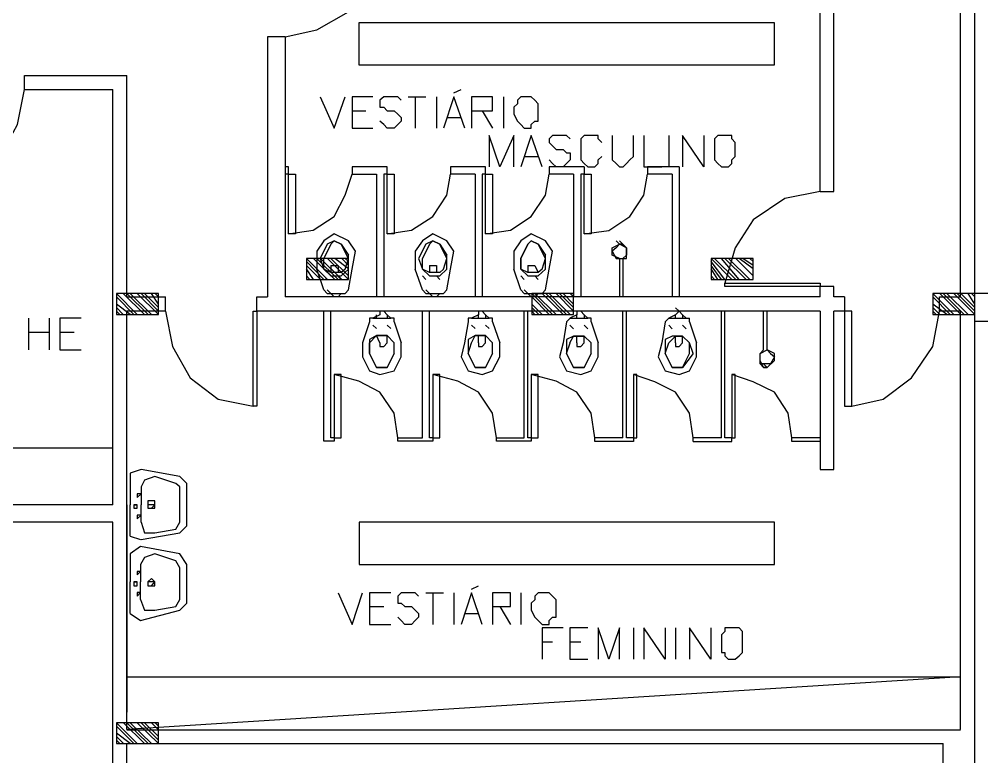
# Model space of a CAD drawing. Header units: millimetres. Extents: x -369 to -70, y -1414 to -1185.
# Drawn here: x -223.84 to -214.58, y -1307.91 to -1300.82 of the extents above; entities that cross this region are included whole.
import ezdxf

# ---------------------------------------------------------------- set-up
doc = ezdxf.new("R2010")
doc.units = ezdxf.units.MM
doc.header["$MEASUREMENT"] = 0
for name, color, linetype in [('10', 10, 'Continuous'), ('12', 12, 'Continuous'), ('2', 2, 'Continuous'), ('4', 4, 'Continuous'), ('50', 50, 'Continuous'), ('8', 8, 'Continuous')]:
    doc.layers.add(name, color=color, linetype=linetype)

msp = doc.modelspace()

# ---------------------------------------------------------------- linework, layer by layer
at = {"layer": '10'}
for points in [[(-216.1354, -1302.4729), (-216.1354, -1299.4956)], [(-216.0035, -1302.4729), (-216.0035, -1299.4956)], [(-214.9885, -1303.4879), (-214.7846, -1303.4879), (-214.7846, -1303.4879), (-214.7846, -1299.4956), (-214.7846, -1299.4956), (-214.9885, -1299.4956)], [(-214.6488, -1307.784), (-214.6488, -1299.4956)], [(-221.4506, -1300.9862), (-221.4506, -1303.4879)], [(-221.2787, -1300.9862), (-221.4506, -1300.9862)], [(-221.2787, -1300.9862), (-221.2787, -1303.4879)], [(-223.7845, -1301.3579), (-222.8014, -1301.3579)], [(-223.7845, -1301.4937), (-223.7845, -1301.3579)], [(-222.8014, -1303.4879), (-222.8014, -1301.3579)], [(-223.7845, -1301.4937), (-222.9372, -1301.4937)], [(-222.9372, -1305.4861), (-222.9372, -1301.4937)], [(-216.1354, -1302.4729), (-216.0035, -1302.4729)], [(-216.1354, -1303.4879), (-216.1354, -1303.388)], [(-216.0035, -1303.388), (-216.1354, -1303.388)], [(-216.0035, -1303.4879), (-216.0035, -1303.388)], [(-213.1581, -1303.456), (-214.9525, -1303.456)], [(-213.1581, -1303.456), (-213.1581, -1303.7237), (-213.1581, -1303.7237), (-214.6488, -1303.7237)], [(-222.8014, -1303.4879), (-222.4297, -1303.4879)], [(-222.4297, -1303.6238), (-222.4297, -1303.4879)], [(-221.4506, -1303.6238), (-221.5505, -1303.6238), (-221.5505, -1303.4879), (-221.5505, -1303.4879), (-221.4506, -1303.4879)], [(-216.1354, -1303.4879), (-221.2787, -1303.4879)], [(-215.8996, -1303.4879), (-216.0035, -1303.4879)], [(-215.8996, -1303.4879), (-215.8996, -1303.6238)], [(-214.9885, -1303.6238), (-214.9885, -1303.4879)], [(-222.8014, -1307.6481), (-222.8014, -1303.6238)], [(-222.4297, -1303.6238), (-222.8014, -1303.6238)], [(-216.1354, -1303.6238), (-221.5505, -1303.6238)], [(-216.1354, -1303.6238), (-216.1354, -1305.1464), (-216.1354, -1305.1464), (-216.0035, -1305.1464)], [(-215.8996, -1303.6238), (-216.0035, -1303.6238)], [(-216.0035, -1305.1464), (-216.0035, -1303.6238)], [(-214.7846, -1303.6238), (-214.9885, -1303.6238)], [(-214.7846, -1307.6481), (-214.7846, -1303.6238)], [(-222.9372, -1305.654), (-225.9505, -1305.654), (-225.9505, -1305.654), (-225.9505, -1303.6598)], [(-214.6488, -1306.1615), (-214.6488, -1303.7237)], [(-222.9372, -1305.4861), (-225.7786, -1305.4861)], [(-222.8014, -1305.4861), (-222.8014, -1307.4803)], [(-222.9372, -1310.6294), (-222.9372, -1305.654)], [(-222.8014, -1307.6521), (-214.7846, -1307.6521)], [(-214.6488, -1308.2596), (-214.6488, -1307.6521)], [(-226.0504, -1313.9424), (-222.8014, -1313.9424), (-222.8014, -1307.784)], [(-222.8014, -1307.784), (-214.9525, -1307.784)], [(-214.9525, -1308.6992), (-214.9525, -1307.784)]]:
    msp.add_lwpolyline(points, dxfattribs=at)
at = {"layer": '12'}
for points in [[(-220.8711, -1303.3201), (-221.0749, -1303.1163)], [(-220.6713, -1303.3201), (-220.6713, -1303.1163), (-221.0749, -1303.1163), (-221.0749, -1303.3201), (-220.6713, -1303.3201)], [(-220.9071, -1303.3201), (-221.0749, -1303.1482)], [(-220.939, -1303.3201), (-221.0749, -1303.1842)], [(-220.8032, -1303.3201), (-221.007, -1303.1163)], [(-220.7712, -1303.3201), (-220.975, -1303.1163)], [(-220.7352, -1303.3201), (-220.939, -1303.1163)], [(-220.6713, -1303.3201), (-220.8711, -1303.1163)], [(-220.6713, -1303.2841), (-220.8391, -1303.1163)], [(-220.6713, -1303.2162), (-220.8032, -1303.1163)], [(-220.6713, -1303.1842), (-220.7352, -1303.1163)], [(-220.6713, -1303.1482), (-220.7033, -1303.1163)], [(-216.9826, -1303.3201), (-217.1825, -1303.1163)], [(-216.7788, -1303.3201), (-216.7788, -1303.1163), (-217.1825, -1303.1163), (-217.1825, -1303.3201), (-216.7788, -1303.3201)], [(-217.0506, -1303.3201), (-217.1825, -1303.1482)], [(-217.0826, -1303.3201), (-217.1825, -1303.1842)], [(-216.9467, -1303.3201), (-217.1505, -1303.1163)], [(-216.9147, -1303.3201), (-217.0826, -1303.1163)], [(-216.8468, -1303.3201), (-217.0506, -1303.1163)], [(-216.8108, -1303.3201), (-217.0146, -1303.1163)], [(-216.7788, -1303.2841), (-216.9467, -1303.1163)], [(-216.7788, -1303.2162), (-216.9147, -1303.1163)], [(-216.7788, -1303.1842), (-216.8787, -1303.1163)], [(-216.7788, -1303.1482), (-216.8108, -1303.1163)], [(-221.007, -1303.3201), (-221.0749, -1303.2162)], [(-217.1185, -1303.3201), (-217.1825, -1303.2162)], [(-221.043, -1303.3201), (-221.0749, -1303.2841)], [(-217.1505, -1303.3201), (-217.1825, -1303.2841)], [(-222.7014, -1303.6558), (-222.9013, -1303.456)], [(-222.4976, -1303.6558), (-222.4976, -1303.456), (-222.9013, -1303.456), (-222.9013, -1303.6558), (-222.4976, -1303.6558)], [(-222.6335, -1303.6558), (-222.8373, -1303.456)], [(-222.5975, -1303.6558), (-222.8014, -1303.456)], [(-222.5656, -1303.6558), (-222.7694, -1303.456)], [(-222.4976, -1303.6558), (-222.7014, -1303.456)], [(-222.4976, -1303.6238), (-222.6655, -1303.456)], [(-222.4976, -1303.5878), (-222.6335, -1303.456)], [(-222.4976, -1303.5559), (-222.5656, -1303.456)], [(-222.4976, -1303.4879), (-222.5296, -1303.456)], [(-218.7091, -1303.6558), (-218.9089, -1303.456)], [(-218.5053, -1303.6558), (-218.5053, -1303.456), (-218.9089, -1303.456), (-218.9089, -1303.6558), (-218.5053, -1303.6558)], [(-218.6731, -1303.6558), (-218.8769, -1303.456)], [(-218.6052, -1303.6558), (-218.809, -1303.456)], [(-218.5732, -1303.6558), (-218.773, -1303.456)], [(-218.5372, -1303.6558), (-218.741, -1303.456)], [(-218.5053, -1303.6238), (-218.6731, -1303.456)], [(-218.5053, -1303.5878), (-218.6411, -1303.456)], [(-218.5053, -1303.5559), (-218.6052, -1303.456)], [(-218.5053, -1303.4879), (-218.5372, -1303.456)], [(-214.8486, -1303.6558), (-215.0524, -1303.456)], [(-214.6488, -1303.6558), (-214.6488, -1303.456), (-215.0524, -1303.456), (-215.0524, -1303.6558), (-214.6488, -1303.6558)], [(-214.7806, -1303.6558), (-214.9845, -1303.456)], [(-214.7487, -1303.6558), (-214.9525, -1303.456)], [(-214.7127, -1303.6558), (-214.9165, -1303.456)], [(-214.6488, -1303.6558), (-214.8486, -1303.456)], [(-214.6488, -1303.6238), (-214.8166, -1303.456)], [(-214.6488, -1303.5878), (-214.7806, -1303.456)], [(-214.6488, -1303.5559), (-214.7127, -1303.456)], [(-214.6488, -1303.4879), (-214.6807, -1303.456)], [(-222.7334, -1303.6558), (-222.9013, -1303.4879)], [(-222.7694, -1303.6558), (-222.9013, -1303.5559)], [(-218.741, -1303.6558), (-218.9089, -1303.4879)], [(-218.809, -1303.6558), (-218.9089, -1303.5559)], [(-214.8846, -1303.6558), (-215.0524, -1303.4879)], [(-214.9165, -1303.6558), (-215.0524, -1303.5559)], [(-222.8373, -1303.6558), (-222.9013, -1303.5878)], [(-222.8693, -1303.6558), (-222.9013, -1303.6238)], [(-218.841, -1303.6558), (-218.9089, -1303.5878)], [(-218.8769, -1303.6558), (-218.9089, -1303.6238)], [(-214.9845, -1303.6558), (-215.0524, -1303.5878)], [(-215.0204, -1303.6558), (-215.0524, -1303.6238)], [(-222.7014, -1307.784), (-222.9013, -1307.5842)], [(-222.4976, -1307.784), (-222.4976, -1307.5842), (-222.9013, -1307.5842), (-222.9013, -1307.784), (-222.4976, -1307.784)], [(-222.7334, -1307.784), (-222.9013, -1307.6162)], [(-222.6335, -1307.784), (-222.8333, -1307.5842)], [(-222.5975, -1307.784), (-222.8014, -1307.5842)], [(-222.5656, -1307.784), (-222.7694, -1307.5842)], [(-222.4976, -1307.784), (-222.7014, -1307.5842)], [(-222.4976, -1307.7521), (-222.6655, -1307.5842)], [(-222.4976, -1307.7161), (-222.6335, -1307.5842)], [(-222.4976, -1307.6521), (-222.5656, -1307.5842)], [(-222.4976, -1307.6162), (-222.5296, -1307.5842)], [(-222.7694, -1307.784), (-222.9013, -1307.6841)], [(-222.8333, -1307.784), (-222.9013, -1307.7161)], [(-222.8693, -1307.784), (-222.9013, -1307.7521)]]:
    msp.add_lwpolyline(points, dxfattribs=at)
at = {"layer": '2'}
for points in [[(-221.2787, -1300.9862), (-220.975, -1300.9183), (-220.6713, -1300.7464), (-220.4675, -1300.4787), (-220.3995, -1300.139)], [(-224.6317, -1302.4049), (-224.324, -1302.305), (-224.0202, -1302.1372), (-223.8524, -1301.8294), (-223.7845, -1301.4937)], [(-216.1354, -1302.4729), (-216.4751, -1302.5408), (-216.7788, -1302.7446), (-216.9507, -1303.0164), (-217.0506, -1303.356)], [(-222.4297, -1303.6238), (-222.3618, -1303.9635), (-222.1939, -1304.2672), (-221.9222, -1304.471), (-221.5865, -1304.539)], [(-215.8317, -1304.539), (-215.528, -1304.471), (-215.2562, -1304.2672), (-215.0524, -1303.9635), (-214.9885, -1303.6238)]]:
    msp.add_lwpolyline(points, dxfattribs=at)
at = {"layer": '4'}
for points in [[(-216.575, -1300.8503), (-220.5714, -1300.8503), (-220.5714, -1301.254), (-216.575, -1301.254), (-216.575, -1300.8503)], [(-221.2468, -1302.2371), (-221.2787, -1302.2371)], [(-221.2468, -1302.305), (-221.2468, -1302.2371)], [(-220.2996, -1302.2371), (-220.6353, -1302.2371)], [(-220.6353, -1302.2371), (-220.6353, -1302.305), (-220.6353, -1302.305), (-220.3995, -1302.305)], [(-220.2996, -1302.2371), (-220.3995, -1302.2371)], [(-220.2996, -1302.305), (-220.2996, -1302.2371)], [(-219.6882, -1302.2371), (-219.6882, -1302.305)], [(-219.3525, -1302.2371), (-219.6882, -1302.2371)], [(-219.3525, -1302.305), (-219.3525, -1302.2371)], [(-218.4053, -1302.2371), (-218.741, -1302.2371)], [(-218.741, -1302.2371), (-218.741, -1302.305)], [(-218.4053, -1302.2371), (-218.4053, -1302.305), (-218.4053, -1302.305), (-218.4373, -1302.305)], [(-217.7939, -1302.2371), (-217.7939, -1302.305)], [(-217.4902, -1302.2371), (-217.7939, -1302.2371)], [(-217.4902, -1302.2371), (-217.4902, -1303.4879)], [(-221.2468, -1302.305), (-221.2787, -1302.305)], [(-221.2468, -1302.8805), (-221.011, -1302.8445), (-220.8072, -1302.7126), (-220.7033, -1302.5088), (-220.6353, -1302.305)], [(-221.1788, -1302.8805), (-221.2468, -1302.8805), (-221.2468, -1302.305), (-221.1788, -1302.305), (-221.1788, -1302.8805)], [(-220.3995, -1302.305), (-220.3995, -1303.4879)], [(-220.3316, -1302.305), (-220.3316, -1303.4879)], [(-220.2996, -1302.305), (-220.3316, -1302.305)], [(-220.2996, -1302.8805), (-220.0638, -1302.8445), (-219.86, -1302.7126), (-219.7242, -1302.5088), (-219.6882, -1302.305)], [(-220.2317, -1302.8805), (-220.2996, -1302.8805), (-220.2996, -1302.305), (-220.2317, -1302.305), (-220.2317, -1302.8805)], [(-219.4524, -1302.305), (-219.6882, -1302.305)], [(-219.4524, -1302.305), (-219.4524, -1303.4879)], [(-219.3845, -1302.305), (-219.3845, -1303.4879)], [(-219.3525, -1302.305), (-219.3845, -1302.305)], [(-219.2846, -1302.8805), (-219.3525, -1302.8805), (-219.3525, -1302.305), (-219.2846, -1302.305), (-219.2846, -1302.8805)], [(-219.3525, -1302.8805), (-219.1127, -1302.8445), (-218.9129, -1302.7126), (-218.777, -1302.5088), (-218.741, -1302.305)], [(-218.5053, -1302.305), (-218.741, -1302.305)], [(-218.5053, -1302.305), (-218.5053, -1303.4879)], [(-218.4373, -1302.305), (-218.4373, -1303.4879)], [(-218.4053, -1302.8805), (-218.1656, -1302.8485), (-217.9657, -1302.7126), (-217.8299, -1302.5088), (-217.7939, -1302.305)], [(-218.3374, -1302.8805), (-218.4053, -1302.8805), (-218.4053, -1302.305), (-218.3374, -1302.305), (-218.3374, -1302.8805)], [(-217.5581, -1302.305), (-217.7939, -1302.305)], [(-217.5581, -1302.305), (-217.5581, -1303.4879)], [(-220.6713, -1302.9484), (-220.8072, -1302.8805), (-220.9071, -1302.9484)], [(-219.7242, -1302.9484), (-219.86, -1302.8805), (-219.9599, -1302.9484)], [(-218.777, -1302.9484), (-218.9129, -1302.8805), (-219.0128, -1302.9484)], [(-220.9071, -1302.9484), (-220.975, -1303.0483), (-220.975, -1303.2202)], [(-220.8751, -1302.9804), (-220.943, -1303.1163)], [(-220.8391, -1302.9804), (-220.9071, -1303.1163)], [(-220.8391, -1302.9804), (-220.8072, -1302.9484), (-220.7392, -1302.9804), (-220.7392, -1302.9804), (-220.8072, -1302.9484), (-220.8751, -1302.9804)], [(-220.6713, -1303.1163), (-220.7392, -1302.9804), (-220.7392, -1302.9804), (-220.6713, -1303.0843)], [(-220.6353, -1303.2202), (-220.6034, -1303.0483), (-220.6713, -1302.9484)], [(-219.9599, -1302.9484), (-220.0279, -1303.0483), (-220.0279, -1303.2202)], [(-219.928, -1302.9804), (-219.9959, -1303.1163)], [(-219.892, -1302.9804), (-219.9599, -1303.1163)], [(-219.892, -1302.9804), (-219.86, -1302.9484), (-219.7921, -1302.9804), (-219.7921, -1302.9804), (-219.86, -1302.9484), (-219.928, -1302.9804)], [(-219.7242, -1303.1163), (-219.7921, -1302.9804), (-219.7921, -1302.9804), (-219.7242, -1303.0843)], [(-219.6882, -1303.2202), (-219.6562, -1303.0483), (-219.7242, -1302.9484)], [(-219.0128, -1302.9484), (-219.0807, -1303.0483), (-219.0807, -1303.2202)], [(-218.9449, -1302.9804), (-219.0128, -1303.1163), (-219.0128, -1303.1163), (-218.9449, -1302.9804)], [(-218.845, -1302.9804), (-218.9129, -1302.9484), (-218.9449, -1302.9804), (-218.9449, -1302.9804), (-218.9129, -1302.9484), (-218.845, -1302.9804)], [(-218.777, -1303.1163), (-218.845, -1302.9804), (-218.845, -1302.9804), (-218.777, -1303.0843)], [(-218.741, -1303.2202), (-218.7091, -1303.0483), (-218.777, -1302.9484)], [(-218.1336, -1303.0483), (-218.0976, -1303.1163), (-218.0657, -1303.1163), (-217.9977, -1303.1163), (-217.9977, -1303.0483), (-217.9977, -1303.0164), (-218.0657, -1302.9804), (-218.0976, -1303.0164), (-218.1336, -1303.0483)], [(-218.0657, -1303.1163), (-218.1336, -1303.0843), (-218.1336, -1303.0164), (-218.0657, -1302.9804), (-218.0657, -1302.9804), (-218.0657, -1302.9804), (-218.0657, -1302.9804), (-218.0657, -1302.9804), (-218.0337, -1302.9804), (-218.0337, -1302.9804), (-218.0337, -1302.9804), (-218.0337, -1302.9804), (-218.0657, -1302.9804)], [(-218.0657, -1302.9804), (-218.0976, -1302.9484)], [(-218.0337, -1302.9804), (-218.0657, -1302.9484)], [(-218.0337, -1302.9804), (-217.9977, -1303.0164), (-217.9977, -1303.0843), (-218.0337, -1303.1163), (-218.0337, -1303.1163), (-218.0337, -1303.4879), (-218.0337, -1303.4879), (-218.0657, -1303.4879)], [(-220.6713, -1303.2202), (-220.6713, -1303.0843)], [(-219.7242, -1303.2202), (-219.7242, -1303.0843)], [(-218.777, -1303.2202), (-218.777, -1303.0843)], [(-220.943, -1303.1163), (-220.9071, -1303.2202), (-220.9071, -1303.2202), (-220.9071, -1303.1163)], [(-220.8391, -1303.1842), (-220.8391, -1303.2521)], [(-220.8391, -1303.1842), (-220.8072, -1303.1842), (-220.7712, -1303.1842), (-220.7712, -1303.1842), (-220.7712, -1303.1842), (-220.7712, -1303.2521), (-220.7712, -1303.2521), (-220.8391, -1303.2521)], [(-220.7033, -1303.2202), (-220.6713, -1303.1163)], [(-219.9959, -1303.1163), (-219.9599, -1303.2202), (-219.9599, -1303.2202), (-219.9599, -1303.1163)], [(-219.892, -1303.1842), (-219.892, -1303.2521)], [(-219.892, -1303.1842), (-219.86, -1303.1842), (-219.8241, -1303.1842), (-219.8241, -1303.1842), (-219.8241, -1303.1842), (-219.8241, -1303.2521), (-219.8241, -1303.2521), (-219.892, -1303.2521)], [(-219.7561, -1303.2202), (-219.7242, -1303.1163)], [(-219.0128, -1303.1163), (-219.0128, -1303.2202), (-219.0128, -1303.2202), (-219.0128, -1303.1163)], [(-218.9449, -1303.1842), (-218.9449, -1303.2521)], [(-218.9449, -1303.1842), (-218.9129, -1303.1842), (-218.8769, -1303.1842), (-218.8769, -1303.1842), (-218.8769, -1303.1842), (-218.845, -1303.2521), (-218.845, -1303.2521), (-218.9449, -1303.2521)], [(-218.809, -1303.2202), (-218.777, -1303.1163)], [(-218.0657, -1303.1163), (-218.0657, -1303.4879)], [(-220.9071, -1303.42), (-220.975, -1303.2202)], [(-220.7033, -1303.2202), (-220.7392, -1303.2521), (-220.8391, -1303.2521), (-220.9071, -1303.2202), (-220.9071, -1303.2202), (-220.8391, -1303.2841), (-220.7392, -1303.2841), (-220.6713, -1303.2202)], [(-220.6713, -1303.42), (-220.6353, -1303.2202)], [(-219.9599, -1303.42), (-220.0279, -1303.2202)], [(-219.7561, -1303.2202), (-219.7921, -1303.2521), (-219.892, -1303.2521), (-219.9599, -1303.2202), (-219.9599, -1303.2202), (-219.892, -1303.2841), (-219.7921, -1303.2841), (-219.7242, -1303.2202)], [(-219.7242, -1303.42), (-219.6882, -1303.2202)], [(-219.0128, -1303.42), (-219.0807, -1303.2202)], [(-218.809, -1303.2202), (-218.845, -1303.2521), (-218.9449, -1303.2521), (-219.0128, -1303.2202), (-219.0128, -1303.2202), (-218.9449, -1303.2841), (-218.845, -1303.2841), (-218.777, -1303.2202)], [(-218.777, -1303.42), (-218.741, -1303.2202)], [(-220.8751, -1303.3201), (-220.9071, -1303.2841)], [(-220.7392, -1303.3201), (-220.7712, -1303.2841)], [(-219.928, -1303.3201), (-219.9599, -1303.2841)], [(-219.7921, -1303.3201), (-219.8241, -1303.2841)], [(-218.9808, -1303.3201), (-219.0128, -1303.2841)], [(-218.845, -1303.3201), (-218.8769, -1303.2841)], [(-220.9071, -1303.42), (-220.9071, -1303.42), (-220.8751, -1303.456)], [(-220.8391, -1303.456), (-220.8751, -1303.42)], [(-220.8751, -1303.456), (-220.8391, -1303.456), (-220.8391, -1303.456), (-220.8072, -1303.4879)], [(-220.8751, -1303.456), (-220.7033, -1303.456)], [(-220.7712, -1303.4879), (-220.7712, -1303.4879), (-220.7392, -1303.456)], [(-220.7392, -1303.456), (-220.7392, -1303.456), (-220.7392, -1303.456), (-220.7033, -1303.456)], [(-220.7033, -1303.456), (-220.6713, -1303.42)], [(-219.9599, -1303.42), (-219.9599, -1303.42), (-219.928, -1303.456)], [(-219.892, -1303.456), (-219.928, -1303.42)], [(-219.928, -1303.456), (-219.892, -1303.456), (-219.892, -1303.456), (-219.86, -1303.4879)], [(-219.928, -1303.456), (-219.7561, -1303.456)], [(-219.8241, -1303.4879), (-219.8241, -1303.4879), (-219.7921, -1303.456)], [(-219.7921, -1303.456), (-219.7921, -1303.456), (-219.7921, -1303.456), (-219.7561, -1303.456)], [(-219.7561, -1303.456), (-219.7242, -1303.42)], [(-219.0128, -1303.42), (-219.0128, -1303.42), (-218.9808, -1303.456)], [(-218.9449, -1303.456), (-218.9808, -1303.42)], [(-218.9808, -1303.456), (-218.9449, -1303.456), (-218.9449, -1303.456), (-218.9129, -1303.4879)], [(-218.9808, -1303.456), (-218.809, -1303.456)], [(-218.8769, -1303.4879), (-218.8769, -1303.4879), (-218.845, -1303.456)], [(-218.845, -1303.456), (-218.845, -1303.456), (-218.845, -1303.456), (-218.809, -1303.456)], [(-218.809, -1303.456), (-218.777, -1303.42)], [(-220.7712, -1303.4879), (-220.8072, -1303.4879)], [(-219.8241, -1303.4879), (-219.86, -1303.4879)], [(-218.8769, -1303.4879), (-218.9129, -1303.4879)], [(-220.9071, -1304.8747), (-220.9071, -1303.6238)], [(-220.8391, -1304.8427), (-220.8391, -1303.6238)], [(-220.3676, -1303.6238), (-220.3676, -1303.6598), (-220.4355, -1303.6917)], [(-220.3316, -1303.6238), (-220.3676, -1303.6238)], [(-220.2996, -1303.6598), (-220.2996, -1303.6598), (-220.3316, -1303.6238)], [(-219.9599, -1304.8427), (-219.9599, -1303.6238)], [(-219.892, -1304.8427), (-219.892, -1303.6238)], [(-219.4204, -1303.6238), (-219.4204, -1303.6598), (-219.4884, -1303.6917)], [(-219.3845, -1303.6238), (-219.4204, -1303.6238)], [(-219.3525, -1303.6598), (-219.3525, -1303.6598), (-219.3845, -1303.6238)], [(-218.9808, -1304.8427), (-218.9808, -1303.6238)], [(-218.9449, -1304.8427), (-218.9449, -1303.6238)], [(-218.4733, -1303.6238), (-218.4733, -1303.6598), (-218.5412, -1303.6917)], [(-218.4373, -1303.6238), (-218.4733, -1303.6238)], [(-218.4053, -1303.6598), (-218.4053, -1303.6598), (-218.4373, -1303.6238)], [(-218.0337, -1304.8427), (-218.0337, -1303.6238)], [(-217.9977, -1304.8427), (-217.9977, -1303.6238)], [(-217.4582, -1303.6598), (-217.4582, -1303.6598), (-217.4902, -1303.6238), (-217.5261, -1303.6598), (-217.5901, -1303.6917)], [(-217.4902, -1303.6238), (-217.5261, -1303.5918)], [(-217.0826, -1304.8427), (-217.0826, -1303.6238)], [(-217.0506, -1304.8427), (-217.0506, -1303.6238)], [(-216.6789, -1303.9955), (-216.6789, -1303.6238)], [(-216.643, -1304.1673), (-216.575, -1304.0994), (-216.575, -1304.0314), (-216.643, -1303.9955), (-216.643, -1303.9955), (-216.643, -1303.6238), (-216.643, -1303.6238), (-216.6789, -1303.6238)], [(-220.4675, -1303.7277), (-220.5354, -1303.9275)], [(-220.4355, -1303.6917), (-220.4675, -1303.6917), (-220.4675, -1303.7277)], [(-220.4355, -1303.6917), (-220.2637, -1303.6917)], [(-220.3995, -1303.6917), (-220.3995, -1303.6598)], [(-220.2637, -1303.6917), (-220.2996, -1303.6598), (-220.2996, -1303.6598), (-220.2996, -1303.6917)], [(-220.2317, -1303.7277), (-220.2317, -1303.6917), (-220.2637, -1303.6917)], [(-220.2317, -1303.7277), (-220.1638, -1303.9275)], [(-219.5203, -1303.7277), (-219.5563, -1303.9275)], [(-219.4884, -1303.6917), (-219.5203, -1303.6917), (-219.5203, -1303.7277)], [(-219.4884, -1303.6917), (-219.3165, -1303.6917)], [(-219.4204, -1303.6917), (-219.4204, -1303.6598)], [(-219.3165, -1303.6917), (-219.3525, -1303.6598), (-219.3525, -1303.6598), (-219.3525, -1303.6917)], [(-219.2846, -1303.7277), (-219.2846, -1303.6917), (-219.3165, -1303.6917)], [(-219.2846, -1303.7277), (-219.2166, -1303.9275)], [(-218.5732, -1303.7277), (-218.6052, -1303.9275), (-218.6411, -1304.0634), (-218.5732, -1304.1993)], [(-218.5372, -1303.6917), (-218.5372, -1303.6917), (-218.5732, -1303.7277)], [(-218.5412, -1303.6917), (-218.3694, -1303.6917)], [(-218.4733, -1303.6917), (-218.4733, -1303.6598)], [(-218.3694, -1303.6917), (-218.4053, -1303.6598), (-218.4053, -1303.6598), (-218.4053, -1303.6917)], [(-218.3374, -1303.7277), (-218.3374, -1303.6917), (-218.3694, -1303.6917)], [(-218.3374, -1303.7277), (-218.2695, -1303.9275)], [(-217.6261, -1303.7277), (-217.658, -1303.9275)], [(-217.5901, -1303.6917), (-217.5901, -1303.6917), (-217.6261, -1303.7277)], [(-217.5901, -1303.6917), (-217.3903, -1303.6917)], [(-217.5261, -1303.6917), (-217.5261, -1303.6598)], [(-217.4222, -1303.6917), (-217.4582, -1303.6598), (-217.4582, -1303.6598), (-217.4582, -1303.6917)], [(-217.3903, -1303.7277), (-217.3903, -1303.6917)], [(-217.3903, -1303.7277), (-217.3223, -1303.9275)], [(-220.3995, -1303.7917), (-220.4355, -1303.7597)], [(-220.2637, -1303.7917), (-220.2996, -1303.7597)], [(-219.4524, -1303.7917), (-219.4884, -1303.7597)], [(-219.3165, -1303.7917), (-219.3525, -1303.7597)], [(-218.5053, -1303.7956), (-218.5412, -1303.7597)], [(-218.3694, -1303.7956), (-218.4053, -1303.7597)], [(-217.5581, -1303.7956), (-217.5901, -1303.7597)], [(-217.4222, -1303.7956), (-217.4582, -1303.7597)], [(-220.4675, -1303.9275), (-220.3995, -1303.8596), (-220.2996, -1303.8596), (-220.2317, -1303.9275), (-220.2317, -1303.9275), (-220.2996, -1303.8596), (-220.3995, -1303.8596), (-220.4675, -1303.8956)], [(-220.4675, -1303.8956), (-220.4675, -1304.0314), (-220.4675, -1304.0314), (-220.4675, -1303.9275)], [(-220.3676, -1303.9275), (-220.3995, -1303.8596)], [(-220.3676, -1303.9275), (-220.3676, -1303.9635), (-220.3316, -1303.9635), (-220.2996, -1303.9275), (-220.2996, -1303.9275), (-220.2996, -1303.8596), (-220.2996, -1303.8596), (-220.3995, -1303.8596)], [(-219.4884, -1303.9275), (-219.4524, -1303.8596), (-219.3525, -1303.8596), (-219.2846, -1303.9275), (-219.2846, -1303.9275), (-219.3525, -1303.8596), (-219.4524, -1303.8596), (-219.5203, -1303.8956)], [(-219.5203, -1303.8956), (-219.5203, -1304.0314), (-219.5203, -1304.0314), (-219.4884, -1303.9275)], [(-219.4204, -1303.9275), (-219.4204, -1303.8596)], [(-219.4204, -1303.9275), (-219.4204, -1303.9635), (-219.3845, -1303.9635), (-219.3525, -1303.9275), (-219.3525, -1303.9275), (-219.3525, -1303.8596), (-219.3525, -1303.8596), (-219.4204, -1303.8596)], [(-218.5412, -1303.9275), (-218.5053, -1303.8636), (-218.4053, -1303.8636), (-218.3374, -1303.9275), (-218.3374, -1303.9275), (-218.4053, -1303.8636), (-218.5053, -1303.8636), (-218.5732, -1303.8956)], [(-218.5732, -1303.8956), (-218.5732, -1304.0314), (-218.5732, -1304.0314), (-218.5372, -1303.9275)], [(-218.4733, -1303.9275), (-218.4733, -1303.8636)], [(-218.4733, -1303.9275), (-218.4733, -1303.9635), (-218.4373, -1303.9635), (-218.4053, -1303.9275), (-218.4053, -1303.9275), (-218.4053, -1303.8636), (-218.4053, -1303.8636), (-218.4733, -1303.8636)], [(-217.5901, -1303.9275), (-217.5261, -1303.8636), (-217.4582, -1303.8636), (-217.3903, -1303.9275), (-217.3903, -1303.9275), (-217.4582, -1303.8636), (-217.5581, -1303.8636), (-217.6261, -1303.8956)], [(-217.6261, -1303.8956), (-217.6261, -1304.0314), (-217.6261, -1304.0314), (-217.5901, -1303.9275)], [(-217.5261, -1303.9275), (-217.5261, -1303.8636)], [(-217.5261, -1303.9275), (-217.5261, -1303.9635), (-217.4902, -1303.9635), (-217.4582, -1303.9275), (-217.4582, -1303.9275), (-217.4582, -1303.8636), (-217.4582, -1303.8636), (-217.5261, -1303.8636)], [(-220.5354, -1303.9275), (-220.5354, -1304.0634), (-220.4675, -1304.1993)], [(-220.2317, -1304.1993), (-220.1638, -1304.0634), (-220.1638, -1303.9275)], [(-220.2317, -1304.0314), (-220.2317, -1303.9275)], [(-220.2317, -1304.0314), (-220.2317, -1303.9275)], [(-219.5563, -1303.9275), (-219.5883, -1304.0634), (-219.5203, -1304.1993)], [(-219.2846, -1304.1993), (-219.2166, -1304.0634), (-219.2166, -1303.9275)], [(-219.2846, -1304.0314), (-219.2846, -1303.9275)], [(-219.2846, -1304.0314), (-219.2846, -1303.9275)], [(-218.3374, -1304.1993), (-218.2695, -1304.0634), (-218.2695, -1303.9275)], [(-218.3374, -1304.0314), (-218.3374, -1303.9275)], [(-218.3374, -1304.0314), (-218.3374, -1303.9275)], [(-217.658, -1303.9275), (-217.694, -1304.0634), (-217.6261, -1304.1993)], [(-217.3903, -1304.1993), (-217.3223, -1304.0634), (-217.3223, -1303.9275)], [(-217.3903, -1304.0314), (-217.3903, -1303.9275)], [(-217.3543, -1304.0314), (-217.3903, -1303.9275)], [(-216.7109, -1304.0634), (-216.7109, -1304.0314), (-216.643, -1303.9955), (-216.611, -1304.0314), (-216.575, -1304.0634), (-216.611, -1304.1313), (-216.643, -1304.1313), (-216.7109, -1304.1313), (-216.7109, -1304.0634)], [(-216.6789, -1304.1673), (-216.643, -1304.1673), (-216.643, -1304.1673), (-216.643, -1304.1673), (-216.643, -1304.1673), (-216.643, -1304.1673), (-216.643, -1304.1673), (-216.6789, -1304.1673), (-216.6789, -1304.1673), (-216.6789, -1304.1673), (-216.6789, -1304.1673), (-216.7109, -1304.0994), (-216.7109, -1304.0314), (-216.6789, -1303.9955)], [(-220.4675, -1304.0314), (-220.3995, -1304.1673), (-220.3995, -1304.1673), (-220.4675, -1304.0314)], [(-220.2996, -1304.1673), (-220.2317, -1304.0314), (-220.2317, -1304.0314), (-220.2996, -1304.1673)], [(-219.5203, -1304.0314), (-219.4524, -1304.1673), (-219.4524, -1304.1673), (-219.5203, -1304.0314)], [(-219.3525, -1304.1673), (-219.2846, -1304.0314), (-219.2846, -1304.0314), (-219.3525, -1304.1673)], [(-218.5732, -1304.0314), (-218.5053, -1304.1673), (-218.5053, -1304.1673), (-218.5732, -1304.0314)], [(-218.4053, -1304.1673), (-218.3374, -1304.0314), (-218.3374, -1304.0314), (-218.4053, -1304.1673)], [(-217.6261, -1304.0314), (-217.5581, -1304.1673), (-217.5581, -1304.1673), (-217.6261, -1304.0314)], [(-217.3543, -1304.0314), (-217.4582, -1304.1673), (-217.4582, -1304.1673), (-217.3903, -1304.0314)], [(-220.4675, -1304.1993), (-220.3676, -1304.2352), (-220.2317, -1304.1993)], [(-220.3995, -1304.1673), (-220.3676, -1304.1673), (-220.2996, -1304.1673), (-220.2996, -1304.1673), (-220.3676, -1304.1673), (-220.3995, -1304.1673)], [(-219.5203, -1304.1993), (-219.3845, -1304.2352), (-219.2846, -1304.1993)], [(-219.4524, -1304.1673), (-219.3845, -1304.1673), (-219.3525, -1304.1673), (-219.3525, -1304.1673), (-219.3845, -1304.1673), (-219.4524, -1304.1673)], [(-218.5732, -1304.1993), (-218.4373, -1304.2352), (-218.3374, -1304.1993)], [(-218.5053, -1304.1673), (-218.4373, -1304.1673), (-218.4053, -1304.1673), (-218.4053, -1304.1673), (-218.4373, -1304.1673), (-218.5053, -1304.1673)], [(-217.6261, -1304.1993), (-217.4902, -1304.2352), (-217.3903, -1304.1993)], [(-217.5581, -1304.1673), (-217.4902, -1304.1673), (-217.4582, -1304.1673), (-217.4582, -1304.1673), (-217.4902, -1304.1673), (-217.5581, -1304.1673)], [(-216.6789, -1304.1673), (-216.7109, -1304.1313)], [(-216.643, -1304.1673), (-216.6789, -1304.1313)], [(-220.1957, -1304.8427), (-220.2317, -1304.6069), (-220.3676, -1304.4031), (-220.5714, -1304.2992), (-220.8072, -1304.2352)], [(-220.7392, -1304.2352), (-220.8072, -1304.2352), (-220.8072, -1304.8427), (-220.7392, -1304.8427), (-220.7392, -1304.2352)], [(-219.2486, -1304.8427), (-219.2846, -1304.6069), (-219.4204, -1304.4031), (-219.6202, -1304.2992), (-219.86, -1304.2352)], [(-219.7921, -1304.2352), (-219.86, -1304.2352), (-219.86, -1304.8427), (-219.7921, -1304.8427), (-219.7921, -1304.2352)], [(-218.3014, -1304.8427), (-218.3374, -1304.6069), (-218.4733, -1304.4031), (-218.6731, -1304.2992), (-218.9129, -1304.2352)], [(-218.845, -1304.2352), (-218.9129, -1304.2352), (-218.9129, -1304.8427), (-218.845, -1304.8427), (-218.845, -1304.2352)], [(-217.3543, -1304.8427), (-217.3903, -1304.6069), (-217.5261, -1304.4031), (-217.726, -1304.3032), (-217.9298, -1304.2352)], [(-217.8978, -1304.2352), (-217.9298, -1304.2352), (-217.9298, -1304.8427), (-217.8978, -1304.8427), (-217.8978, -1304.2352)], [(-216.4072, -1304.8427), (-216.4431, -1304.6069), (-216.575, -1304.4031), (-216.7788, -1304.3032), (-216.9826, -1304.2352)], [(-216.9507, -1304.2352), (-216.9826, -1304.2352), (-216.9826, -1304.8427), (-216.9507, -1304.8427), (-216.9507, -1304.2352)], [(-220.8072, -1304.8427), (-220.8391, -1304.8427)], [(-220.8072, -1304.8427), (-220.8072, -1304.8747)], [(-220.1957, -1304.8747), (-220.1957, -1304.8427), (-220.1957, -1304.8427), (-219.9599, -1304.8427)], [(-219.86, -1304.8427), (-219.892, -1304.8427)], [(-219.86, -1304.8427), (-219.86, -1304.8747)], [(-219.2486, -1304.8747), (-219.2486, -1304.8427), (-219.2486, -1304.8427), (-218.9808, -1304.8427)], [(-218.9129, -1304.8427), (-218.9449, -1304.8427)], [(-218.9129, -1304.8427), (-218.9129, -1304.8747)], [(-218.3014, -1304.8787), (-218.3014, -1304.8427)], [(-218.0337, -1304.8427), (-218.3014, -1304.8427)], [(-217.9298, -1304.8427), (-217.9977, -1304.8427)], [(-217.9298, -1304.8427), (-217.9298, -1304.8787)], [(-217.3543, -1304.8787), (-217.3543, -1304.8427)], [(-217.3543, -1304.8787), (-216.9826, -1304.8787), (-216.9826, -1304.8427), (-216.9826, -1304.8427), (-217.0506, -1304.8427)], [(-217.0826, -1304.8427), (-217.3543, -1304.8427)], [(-216.4072, -1304.8787), (-216.4072, -1304.8427)], [(-216.1354, -1304.8427), (-216.4072, -1304.8427)], [(-222.9372, -1304.9426), (-225.7786, -1304.9426)], [(-220.8072, -1304.8747), (-220.9071, -1304.8747)], [(-219.86, -1304.8747), (-220.1957, -1304.8747)], [(-219.86, -1304.8747), (-219.9599, -1304.8747)], [(-218.9129, -1304.8747), (-219.2486, -1304.8747)], [(-218.9129, -1304.8747), (-218.9808, -1304.8747)], [(-217.9298, -1304.8787), (-218.3014, -1304.8787)], [(-216.1354, -1304.8787), (-216.4072, -1304.8787)], [(-222.6655, -1305.1464), (-222.7694, -1305.1824), (-222.7694, -1305.4861)], [(-222.2938, -1305.2144), (-222.6655, -1305.1464)], [(-222.5336, -1305.2144), (-222.6335, -1305.2503), (-222.6655, -1305.3143)], [(-222.2938, -1305.4861), (-222.2938, -1305.3143), (-222.2938, -1305.3143), (-222.3298, -1305.2823), (-222.5336, -1305.2144)], [(-222.2938, -1305.7579), (-222.2259, -1305.6899), (-222.2259, -1305.6899), (-222.2259, -1305.4861), (-222.2259, -1305.2823), (-222.2259, -1305.2823), (-222.2938, -1305.2144)], [(-222.6655, -1305.3143), (-222.6655, -1305.4861)], [(-222.6655, -1305.3822), (-222.7014, -1305.3822), (-222.7014, -1305.4182), (-222.6655, -1305.3822)], [(-222.9372, -1305.4861), (-225.7786, -1305.4861)], [(-222.9372, -1305.4861), (-225.7786, -1305.4861)], [(-222.7694, -1305.7898), (-222.7694, -1305.4861)], [(-222.7334, -1305.4861), (-222.7014, -1305.4861)], [(-222.7334, -1305.4861), (-222.7334, -1305.5181)], [(-222.7014, -1305.4861), (-222.7014, -1305.4861), (-222.7334, -1305.4861), (-222.7334, -1305.5181), (-222.7014, -1305.5181), (-222.7014, -1305.4861)], [(-222.6655, -1305.654), (-222.6655, -1305.4861)], [(-222.5336, -1305.4861), (-222.5336, -1305.4501), (-222.5656, -1305.4501), (-222.6015, -1305.4501), (-222.6015, -1305.4861), (-222.6015, -1305.5181), (-222.5656, -1305.5181), (-222.5336, -1305.5181), (-222.5336, -1305.4861), (-222.5656, -1305.4861), (-222.6015, -1305.4861), (-222.6015, -1305.5181), (-222.5656, -1305.5181), (-222.5336, -1305.4861)], [(-222.5336, -1305.7579), (-222.3298, -1305.7219), (-222.3298, -1305.7219), (-222.2938, -1305.654), (-222.2938, -1305.4861)], [(-222.6655, -1305.586), (-222.7014, -1305.586), (-222.7014, -1305.622), (-222.6655, -1305.586)], [(-222.6655, -1305.654), (-222.6335, -1305.7579), (-222.5336, -1305.7579)], [(-216.575, -1305.654), (-220.5674, -1305.654), (-220.5674, -1306.0616), (-216.575, -1306.0616), (-216.575, -1305.654)], [(-222.6655, -1305.8218), (-222.2938, -1305.7579)], [(-222.7694, -1305.7898), (-222.6695, -1305.8218)], [(-222.6695, -1305.8897), (-222.7694, -1305.9577), (-222.7694, -1306.2294)], [(-222.2938, -1305.9577), (-222.6695, -1305.8897)], [(-222.5336, -1305.9577), (-222.6335, -1305.9937), (-222.6695, -1306.0616)], [(-222.2938, -1306.2294), (-222.2938, -1306.0936), (-222.2938, -1306.0936), (-222.3298, -1306.0256), (-222.5336, -1305.9577)], [(-222.2938, -1306.5012), (-222.2259, -1306.4333), (-222.2259, -1306.4333), (-222.2259, -1306.2294), (-222.2259, -1306.0616), (-222.2259, -1306.0616), (-222.2938, -1305.9577)], [(-222.6695, -1306.1295), (-222.7014, -1306.1295), (-222.7014, -1306.1615), (-222.6695, -1306.1295)], [(-222.6695, -1306.0616), (-222.6695, -1306.2294)], [(-222.7694, -1306.5332), (-222.7694, -1306.2294)], [(-222.7334, -1306.2294), (-222.7014, -1306.2294)], [(-222.7334, -1306.2294), (-222.7334, -1306.2654)], [(-222.7014, -1306.2294), (-222.7014, -1306.2294), (-222.7334, -1306.2294), (-222.7334, -1306.2654), (-222.7014, -1306.2654), (-222.7014, -1306.2294)], [(-222.6695, -1306.3973), (-222.6695, -1306.2294)], [(-222.5336, -1306.2294), (-222.5336, -1306.2294), (-222.5656, -1306.1975), (-222.6015, -1306.2294), (-222.6015, -1306.2654), (-222.5656, -1306.2654), (-222.5336, -1306.2654), (-222.5336, -1306.2294), (-222.5656, -1306.2294), (-222.6015, -1306.2294), (-222.6015, -1306.2654), (-222.5656, -1306.2654), (-222.5336, -1306.2294)], [(-222.5336, -1306.5012), (-222.3298, -1306.4652), (-222.3298, -1306.4652), (-222.2938, -1306.3973), (-222.2938, -1306.2294)], [(-222.6695, -1306.3293), (-222.7014, -1306.3293), (-222.7014, -1306.3653), (-222.6695, -1306.3293)], [(-222.6695, -1306.3973), (-222.6335, -1306.5012), (-222.5336, -1306.5012)], [(-222.6695, -1306.6011), (-222.2938, -1306.5012)], [(-222.7694, -1306.5332), (-222.6695, -1306.6011)], [(-214.7846, -1307.1406), (-222.8014, -1307.6481)], [(-214.7846, -1307.1446), (-222.8014, -1307.1446)]]:
    msp.add_lwpolyline(points, dxfattribs=at)
at = {"layer": '50'}
for points in [[(-219.6562, -1301.5257), (-219.5883, -1301.4937)], [(-220.943, -1301.5617), (-220.8072, -1301.8654), (-220.8072, -1301.8654), (-220.7033, -1301.5617)], [(-220.4355, -1301.5617), (-220.6353, -1301.5617), (-220.6353, -1301.5617), (-220.6353, -1301.8654)], [(-220.1638, -1301.5937), (-220.1957, -1301.5617), (-220.2317, -1301.5617), (-220.2996, -1301.5617), (-220.3316, -1301.5617), (-220.3676, -1301.5937), (-220.3676, -1301.6296), (-220.3676, -1301.6616), (-220.3316, -1301.6616), (-220.2996, -1301.6976), (-220.2317, -1301.6976), (-220.1957, -1301.7295), (-220.1638, -1301.7615), (-220.1638, -1301.7975), (-220.1957, -1301.8294), (-220.2317, -1301.8654), (-220.2996, -1301.8654), (-220.3316, -1301.8294), (-220.3676, -1301.7975)], [(-220.0958, -1301.5617), (-219.928, -1301.5617)], [(-220.0279, -1301.5617), (-220.0279, -1301.8654)], [(-219.8241, -1301.5617), (-219.8241, -1301.8654)], [(-219.5523, -1301.8654), (-219.6562, -1301.5617), (-219.6562, -1301.5617), (-219.7561, -1301.8654)], [(-219.4884, -1301.6976), (-219.3525, -1301.6976), (-219.2846, -1301.6976), (-219.2846, -1301.6616), (-219.2846, -1301.6296), (-219.2846, -1301.5937), (-219.2846, -1301.5617), (-219.3525, -1301.5617), (-219.4884, -1301.5617), (-219.4884, -1301.5617), (-219.4884, -1301.8654)], [(-219.1806, -1301.5617), (-219.1806, -1301.8654)], [(-218.9808, -1301.5617), (-219.0128, -1301.5617), (-219.0448, -1301.5937), (-219.0448, -1301.6296), (-219.0807, -1301.6616), (-219.0807, -1301.7295), (-219.0448, -1301.7975), (-219.0128, -1301.8294), (-218.9808, -1301.8654), (-218.9129, -1301.8654), (-218.9129, -1301.8294), (-218.8769, -1301.7975), (-218.845, -1301.7975), (-218.845, -1301.7295), (-218.845, -1301.6616), (-218.845, -1301.6296), (-218.8769, -1301.5937), (-218.9129, -1301.5617), (-218.9808, -1301.5617)], [(-220.6353, -1301.6976), (-220.5034, -1301.6976)], [(-219.3845, -1301.6976), (-219.2846, -1301.8654)], [(-219.7242, -1301.7615), (-219.5883, -1301.7615)], [(-220.6353, -1301.8654), (-220.4355, -1301.8654)], [(-219.0807, -1302.2371), (-219.0807, -1301.9333), (-219.0807, -1301.9333), (-219.2166, -1302.2371), (-219.2166, -1302.2371), (-219.3165, -1301.9333), (-219.3165, -1301.9333), (-219.3165, -1302.2371)], [(-218.809, -1302.2371), (-218.9129, -1301.9333), (-218.9129, -1301.9333), (-219.0128, -1302.2371)], [(-218.5372, -1301.9653), (-218.5732, -1301.9333), (-218.6052, -1301.9333), (-218.6731, -1301.9333), (-218.7091, -1301.9333), (-218.741, -1301.9653), (-218.741, -1302.0013), (-218.7091, -1302.0333), (-218.6731, -1302.0692), (-218.6052, -1302.0692), (-218.5732, -1302.1012), (-218.5372, -1302.1012), (-218.5372, -1302.1372), (-218.5372, -1302.1691), (-218.5732, -1302.2051), (-218.6052, -1302.2371), (-218.6731, -1302.2371), (-218.7091, -1302.2051), (-218.741, -1302.1691)], [(-218.2335, -1302.0013), (-218.2695, -1301.9653), (-218.2695, -1301.9333), (-218.3014, -1301.9333), (-218.3694, -1301.9333), (-218.4053, -1301.9333), (-218.4373, -1301.9653), (-218.4373, -1302.0013), (-218.4373, -1302.0333), (-218.4373, -1302.1012), (-218.4373, -1302.1372), (-218.4373, -1302.1691), (-218.4053, -1302.2051), (-218.3694, -1302.2371), (-218.3014, -1302.2371), (-218.2695, -1302.2051), (-218.2695, -1302.1691), (-218.2335, -1302.1372)], [(-218.1336, -1301.9333), (-218.1336, -1302.1372), (-218.1336, -1302.1691), (-218.0976, -1302.2051), (-218.0657, -1302.2371), (-218.0297, -1302.2371), (-217.9977, -1302.2051), (-217.9657, -1302.1691), (-217.9298, -1302.1372), (-217.9298, -1301.9333)], [(-217.8299, -1301.9333), (-217.8299, -1302.2371), (-217.658, -1302.2371)], [(-217.5901, -1301.9333), (-217.5901, -1302.2371)], [(-217.2544, -1301.9333), (-217.2544, -1302.2371), (-217.2544, -1302.2371), (-217.4582, -1301.9333), (-217.4582, -1301.9333), (-217.4582, -1302.2371)], [(-217.0826, -1301.9333), (-217.1185, -1301.9333), (-217.1505, -1301.9653), (-217.1505, -1302.0013), (-217.1505, -1302.0333), (-217.1505, -1302.1012), (-217.1505, -1302.1372), (-217.1505, -1302.1691), (-217.1185, -1302.2051), (-217.0826, -1302.2371), (-217.0146, -1302.2371), (-216.9826, -1302.2051), (-216.9826, -1302.1691), (-216.9507, -1302.1372), (-216.9507, -1302.1012), (-216.9507, -1302.0333), (-216.9507, -1302.0013), (-216.9826, -1301.9653), (-216.9826, -1301.9333), (-217.0146, -1301.9333), (-217.0826, -1301.9333)], [(-218.9808, -1302.1372), (-218.845, -1302.1372)], [(-223.7485, -1303.6917), (-223.7485, -1303.9955)], [(-223.5487, -1303.6917), (-223.5487, -1303.9955)], [(-223.241, -1303.6917), (-223.4448, -1303.6917), (-223.4448, -1303.6917), (-223.4448, -1303.9955)], [(-223.7485, -1303.8276), (-223.5487, -1303.8276)], [(-223.4448, -1303.8276), (-223.3089, -1303.8276)], [(-223.4448, -1303.9955), (-223.241, -1303.9955)], [(-220.7712, -1306.3333), (-220.6353, -1306.6371), (-220.6353, -1306.6371), (-220.5354, -1306.3333)], [(-220.2637, -1306.3333), (-220.4675, -1306.3333), (-220.4675, -1306.3333), (-220.4675, -1306.6371)], [(-219.9959, -1306.3653), (-220.0279, -1306.3333), (-220.0638, -1306.3333), (-220.1278, -1306.3333), (-220.1638, -1306.3333), (-220.1957, -1306.3653), (-220.1957, -1306.4013), (-220.1957, -1306.4333), (-220.1638, -1306.4333), (-220.1278, -1306.4652), (-220.0638, -1306.4652), (-220.0279, -1306.5012), (-219.9959, -1306.5332), (-219.9959, -1306.5691), (-220.0279, -1306.6011), (-220.0638, -1306.6371), (-220.1278, -1306.6371), (-220.1638, -1306.6011), (-220.1957, -1306.5691)], [(-219.928, -1306.3333), (-219.7561, -1306.3333)], [(-219.86, -1306.3333), (-219.86, -1306.6371)], [(-219.6562, -1306.3333), (-219.6562, -1306.6371)], [(-219.3845, -1306.6371), (-219.4884, -1306.3333), (-219.4884, -1306.3333), (-219.5883, -1306.6371)], [(-219.4884, -1306.2974), (-219.4204, -1306.2654)], [(-219.2846, -1306.4652), (-219.1806, -1306.4652), (-219.1127, -1306.4652), (-219.1127, -1306.4333), (-219.1127, -1306.4013), (-219.1127, -1306.3653), (-219.1127, -1306.3333), (-219.1806, -1306.3333), (-219.2846, -1306.3333), (-219.2846, -1306.3333), (-219.2846, -1306.6371)], [(-219.0128, -1306.3333), (-219.0128, -1306.6371)], [(-218.809, -1306.3333), (-218.845, -1306.3333), (-218.8769, -1306.3653), (-218.8769, -1306.4013), (-218.9129, -1306.4333), (-218.9129, -1306.5012), (-218.8769, -1306.5691), (-218.845, -1306.6011), (-218.809, -1306.6371), (-218.741, -1306.6371), (-218.741, -1306.6011), (-218.7091, -1306.5691), (-218.6731, -1306.5691), (-218.6731, -1306.5012), (-218.6731, -1306.4333), (-218.6731, -1306.4013), (-218.7091, -1306.3653), (-218.741, -1306.3333), (-218.809, -1306.3333)], [(-220.4675, -1306.4652), (-220.3316, -1306.4652)], [(-219.2166, -1306.4652), (-219.1127, -1306.6371)], [(-219.5563, -1306.5332), (-219.4204, -1306.5332)], [(-220.4675, -1306.6371), (-220.2637, -1306.6371)], [(-218.6052, -1306.669), (-218.809, -1306.669), (-218.809, -1306.669), (-218.809, -1306.9728)], [(-218.3694, -1306.669), (-218.5412, -1306.669), (-218.5412, -1306.669), (-218.5412, -1306.9728)], [(-218.0657, -1306.9728), (-218.0657, -1306.669), (-218.0657, -1306.669), (-218.1656, -1306.9728), (-218.1656, -1306.9728), (-218.2695, -1306.669), (-218.2695, -1306.669), (-218.2695, -1306.9728)], [(-217.9298, -1306.669), (-217.9298, -1306.9728)], [(-217.6261, -1306.669), (-217.6261, -1306.9728), (-217.6261, -1306.9728), (-217.8299, -1306.669), (-217.8299, -1306.669), (-217.8299, -1306.9728)], [(-217.5261, -1306.669), (-217.5261, -1306.9728)], [(-217.1865, -1306.669), (-217.1865, -1306.9728), (-217.1865, -1306.9728), (-217.3903, -1306.669), (-217.3903, -1306.669), (-217.3903, -1306.9728)], [(-217.0186, -1306.669), (-217.0506, -1306.669), (-217.0506, -1306.705), (-217.0826, -1306.737), (-217.0826, -1306.7729), (-217.0826, -1306.8409), (-217.0826, -1306.9088), (-217.0506, -1306.9088), (-217.0506, -1306.9408), (-217.0186, -1306.9728), (-216.9507, -1306.9728), (-216.9147, -1306.9408), (-216.8827, -1306.9088), (-216.8827, -1306.8409), (-216.8827, -1306.7729), (-216.8827, -1306.737), (-216.8827, -1306.705), (-216.9147, -1306.669), (-216.9507, -1306.669), (-217.0186, -1306.669)], [(-218.809, -1306.8049), (-218.7091, -1306.8049)], [(-218.5412, -1306.8049), (-218.4373, -1306.8049)], [(-218.5412, -1306.9728), (-218.3694, -1306.9728)]]:
    msp.add_lwpolyline(points, dxfattribs=at)
at = {"layer": '8'}
for points in [[(-216.1354, -1303.356), (-216.1354, -1303.388), (-217.0506, -1303.388), (-217.0506, -1303.356), (-216.1354, -1303.356)], [(-221.5865, -1303.6238), (-221.5505, -1303.6238), (-221.5505, -1304.539), (-221.5865, -1304.539), (-221.5865, -1303.6238)], [(-215.8317, -1303.6238), (-215.8996, -1303.6238), (-215.8996, -1304.539), (-215.8317, -1304.539), (-215.8317, -1303.6238)]]:
    msp.add_lwpolyline(points, dxfattribs=at)

doc.saveas('drawing.dxf')
